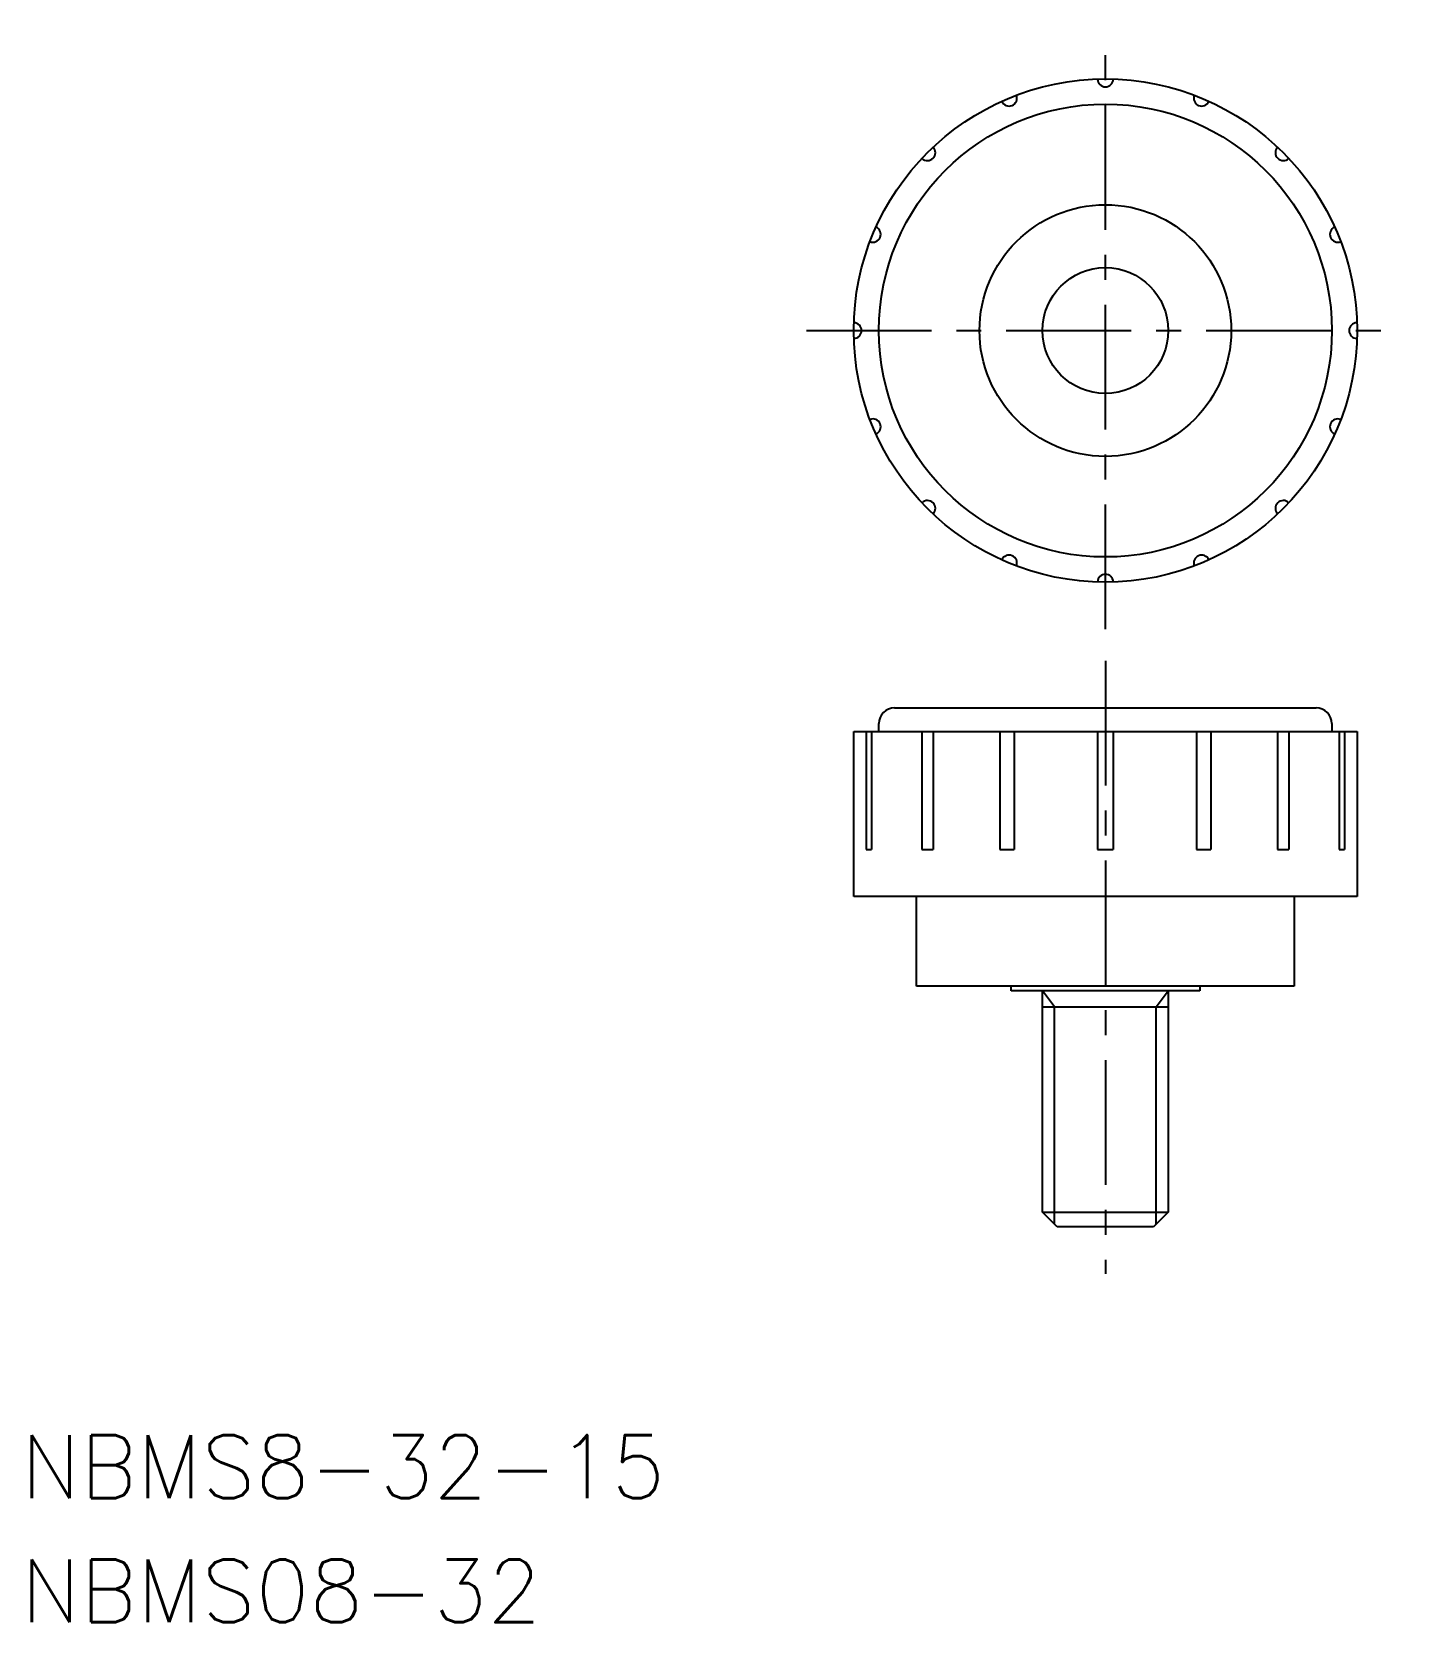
# Model space of a CAD drawing. Extents: x -18 to 69, y 10 to 111.
import ezdxf

# ---------------------------------------------------------------- set-up
doc = ezdxf.new("R2010")
doc.units = 0
doc.header["$LTSCALE"] = 0.25
doc.linetypes.add('CENTER', pattern=[50.8, 31.75, -6.35, 6.35, -6.35])
doc.layers.get('0').update_dxf_attribs({"linetype": 'CONTINUOUS'})
doc.layers.add('CENTER', color=1, linetype='CENTER')
doc.styles.get("Standard").update_dxf_attribs({"font": 'txt.shx', "bigfont": 'extfont.shx'})

msp = doc.modelspace()

# ---------------------------------------------------------------- linework, layer by layer
for p, q in [((36.6, 68), (63.4, 68)), ((35.6, 66.5), (35.6, 67)), ((64.4, 67), (64.4, 66.5)), ((34, 56), (34, 66.5)), ((34, 66.5), (35.6, 66.5)), ((34.8, 66.5), (34.8, 59)), ((35.14, 66.5), (35.14, 59)), ((35.6, 66.5), (64.4, 66.5)), ((38.34, 66.5), (38.34, 59)), ((39.05, 66.5), (39.05, 59)), ((43.29, 66.5), (43.29, 59)), ((44.21, 66.5), (44.21, 59)), ((49.5, 66.5), (49.5, 59)), ((50.5, 66.5), (50.5, 59)), ((55.79, 66.5), (55.79, 59)), ((56.71, 66.5), (56.71, 59)), ((60.95, 66.5), (60.95, 59)), ((61.66, 66.5), (61.66, 59)), ((64.4, 66.5), (66, 66.5)), ((64.86, 66.5), (64.86, 59)), ((65.2, 66.5), (65.2, 59)), ((66, 66.5), (66, 56)), ((34.8, 59), (35.14, 59)), ((38.34, 59), (39.05, 59)), ((43.29, 59), (44.21, 59)), ((49.5, 59), (50.5, 59)), ((55.79, 59), (56.71, 59)), ((60.95, 59), (61.66, 59)), ((64.86, 59), (65.2, 59)), ((38, 56), (34, 56)), ((38, 50.3), (38, 56)), ((62, 56), (38, 56)), ((62, 56), (62, 50.3)), ((66, 56), (62, 56)), ((44, 50.3), (38, 50.3)), ((56, 50.3), (44, 50.3)), ((44, 50), (44, 50.3)), ((46, 50), (44, 50)), ((46, 35.93), (46, 50)), ((54, 50), (46, 50)), ((54, 50), (54, 35.93)), ((56, 50), (54, 50)), ((62, 50.3), (56, 50.3)), ((56, 50.3), (56, 50)), ((46, 49), (54, 49)), ((46, 35.93), (54, 35.93)), ((46.93, 35), (46, 35.93)), ((54, 35.93), (53.07, 35)), ((53.07, 35), (46.93, 35))]:
    msp.add_line(p, q)
at = {"color": 3}
for p, q in [((46.77, 49), (46, 50)), ((53.23, 49), (54, 50)), ((46.77, 35.16), (46.77, 49)), ((53.23, 35.16), (53.23, 49))]:
    msp.add_line(p, q, dxfattribs=at)
for radius in [16, 14.4, 8, 4]:
    msp.add_circle((50, 92), radius)
for centre, radius, start, end in [((50, 108), 0.5, 180.8953, 359.1047), ((43.88, 106.78), 0.5, 203.3953, 21.6047), ((56.12, 106.78), 0.5, 158.3953, 336.6047), ((38.69, 103.31), 0.5, 225.8953, 44.1047), ((61.31, 103.31), 0.5, 135.8953, 314.1047), ((35.22, 98.12), 0.5, 248.3953, 66.6047), ((64.78, 98.12), 0.5, 113.3953, 291.6047), ((34, 92), 0.5, 270.8953, 89.1047), ((66, 92), 0.5, 90.8953, 269.1047), ((35.22, 85.88), 0.5, 293.3953, 111.6047), ((64.78, 85.88), 0.5, 68.3953, 246.6047), ((38.69, 80.69), 0.5, 315.8953, 134.1047), ((61.31, 80.69), 0.5, 45.8953, 224.1047), ((43.88, 77.22), 0.5, 338.3953, 156.6047), ((56.12, 77.22), 0.5, 23.3953, 201.6047), ((50, 76), 0.5, 0.8953, 179.1047), ((36.6, 67), 1, 90, 180), ((63.4, 67), 1, 0, 90)]:
    msp.add_arc(centre, radius, start, end)
at = {"layer": 'CENTER', "color": 1, "linetype": 'CENTER'}
for p, q in [((50, 73), (50, 111)), ((31, 92), (69, 92)), ((50, 71), (50, 32))]:
    msp.add_line(p, q, dxfattribs=at)

# ---------------------------------------------------------------- texts
at = {"color": 7, "linetype": 'CONTINUOUS'}
for s, p in [('NBMS8-32-15', (-18.95, 17.75)), ('NBMS08-32', (-18.95, 9.85))]:
    msp.add_text(s, height=4, dxfattribs=at).set_placement(p)

doc.saveas('drawing.dxf')
